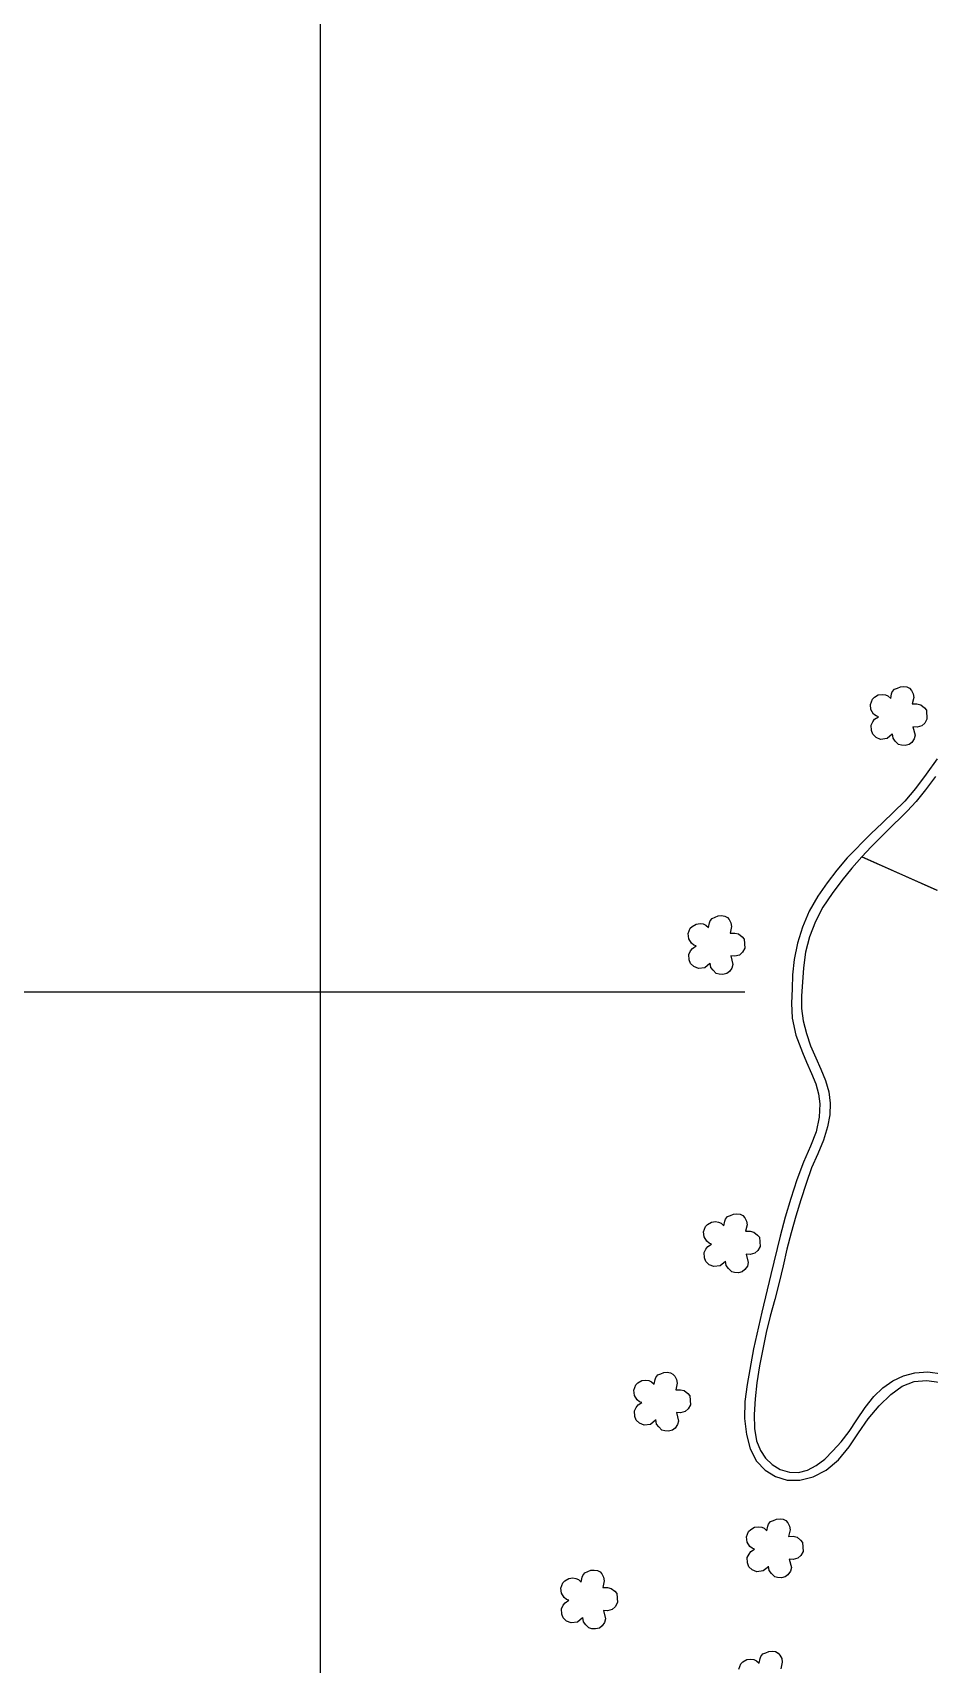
# Model space of a CAD drawing. Extents: x 727942 to 730042, y 7814028 to 7816998.
# Drawn here: x 728559 to 728843, y 7815386 to 7815904 of the extents above; entities that cross this region are included whole.
import ezdxf

# ---------------------------------------------------------------- set-up
doc = ezdxf.new("R2010")
doc.units = 0
doc.header["$MEASUREMENT"] = 0
doc.linetypes.add('CONTINUO', pattern=[0])
for name, color, linetype in [('01140001346', 1, 'Continuous'), ('01140001346010', 5, 'Continuous'), ('_SIMBOLO ARVORE', 118, 'Continuous')]:
    doc.layers.add(name, color=color, linetype=linetype)

msp = doc.modelspace()

# ---------------------------------------------------------------- linework, layer by layer
at = {"color": 8}
for p, q in [((728650, 7814933.31), (728650, 7816264.06)), ((728041.6, 7815600), (728784.72, 7815600))]:
    msp.add_line(p, q, dxfattribs=at)
at = {"layer": '01140001346'}
msp.add_lwpolyline([(728845.84, 7815673.91), (728842.33, 7815669.1), (728838.94, 7815664.48), (728835.52, 7815660.46), (728828.49, 7815653.62), (728824.77, 7815650.09), (728817.29, 7815642.49), (728813.93, 7815638.61), (728810.94, 7815634.56), (728807.99, 7815630.37), (728805.22, 7815625.62), (728803.06, 7815620.53), (728801.46, 7815615.39), (728800.37, 7815610.22), (728799.91, 7815605.35), (728799.77, 7815600.93), (728799.58, 7815596.39), (728799.79, 7815591.55), (728800.91, 7815586.16), (728803.02, 7815580.7), (728804.3, 7815577.68), (728805.91, 7815574.09), (728807.25, 7815570.79), (728808.19, 7815567.62), (728808.55, 7815564.45), (728808.35, 7815560.17), (728807.38, 7815555.54), (728805.58, 7815550.97), (728803.4, 7815545.88), (728801.22, 7815540.27), (728799.34, 7815534.35), (728797.58, 7815528.41), (728795.97, 7815522.42), (728793.02, 7815510.25), (728790.16, 7815498.27), (728787.55, 7815486.62), (728785.44, 7815475.31), (728784.74, 7815469.88), (728784.68, 7815464.52), (728785.31, 7815459.47), (728786.49, 7815454.85), (728788.5, 7815451.01), (728791.22, 7815448.15), (728794.5, 7815446.1), (728798.2, 7815444.98), (728802.23, 7815444.91), (728806.45, 7815445.97), (728810.62, 7815448.17), (728814.51, 7815451.39), (728817.88, 7815455.49), (728820.81, 7815459.93), (728823.89, 7815464.42), (728827.38, 7815468.58), (728831.11, 7815472.13), (728834.77, 7815474.74), (728838.58, 7815476.26), (728842.44, 7815476.63), (728846.5, 7815476.07)], dxfattribs=at)
at = {"layer": '01140001346010'}
for points in [[(728845.28, 7815668.36), (728842.13, 7815664.08), (728839.16, 7815660.38), (728836.28, 7815657.35), (728829.71, 7815650.81), (728824.84, 7815645.97), (728821.95, 7815642.85), (728845.87, 7815632.21)], [(728845.82, 7815632.17), (728821.91, 7815642.82), (728818.76, 7815639.23), (728815.52, 7815635.31), (728812.44, 7815631.13), (728809.54, 7815626.83), (728807.18, 7815622.24), (728805.29, 7815617.44), (728804.02, 7815612.52), (728803.39, 7815607.62), (728803.09, 7815603.05), (728802.79, 7815598.73), (728802.8, 7815594.63), (728803.31, 7815590.74), (728804.29, 7815586.7), (728805.66, 7815582.81), (728807.29, 7815578.98), (728808.9, 7815575.37), (728810.33, 7815571.86), (728811.39, 7815568.27), (728811.81, 7815564.6), (728811.72, 7815560.91), (728811.06, 7815557.07), (728809.78, 7815552.92), (728807.91, 7815548.56), (728805.9, 7815544.06), (728804.2, 7815539.15), (728802.59, 7815533.98), (728800.95, 7815528.71), (728799.48, 7815523.46), (728798.13, 7815518.23), (728796.93, 7815512.99), (728795.66, 7815507.66), (728794.28, 7815502.29), (728792.84, 7815497), (728791.55, 7815491.79), (728790.43, 7815486.55), (728789.4, 7815481.2), (728788.56, 7815475.88), (728787.99, 7815470.76), (728787.69, 7815465.81), (728787.77, 7815461.32), (728788.44, 7815457.47), (728789.69, 7815454.34), (728791.3, 7815451.9), (728793.38, 7815449.96), (728795.96, 7815448.37), (728798.93, 7815447.48), (728801.82, 7815447.41), (728804.63, 7815448.14), (728807.42, 7815449.64), (728810.17, 7815451.65), (728812.74, 7815454.22), (728815.32, 7815457.17), (728817.85, 7815460.45), (728820.33, 7815464.09), (728822.94, 7815467.98), (728825.77, 7815471.46), (728828.63, 7815474.21), (728831.75, 7815476.51), (728835.16, 7815478.07), (728838.76, 7815479.03), (728842.83, 7815479.33), (728847.38, 7815478.7)]]:
    msp.add_lwpolyline(points, dxfattribs=at)
at = {"layer": '_SIMBOLO ARVORE', "linetype": 'CONTINUO'}
for points in [[(728831.55, 7815681.71, 0), (728829.94, 7815680.35, 0), (728827.88, 7815680.11, 0), (728826.42, 7815680.68, 0), (728825.38, 7815681.7, 0), (728824.95, 7815682.87, 0), (728824.83, 7815684.6, 0), (728825.39, 7815685.69, 0), (728825.99, 7815686.5, 0), (728827.17, 7815687.3, 0), (728826.42, 7815687.54, 0), (728825.67, 7815688.15, 0), (728824.8, 7815689.53, 0), (728824.64, 7815691.17, 0), (728825.27, 7815692.87, 0), (728825.93, 7815693.48, 0), (728827.14, 7815694.22, 0), (728828.41, 7815694.39, 0), (728829.42, 7815694.25, 0), (728830.22, 7815693.88, 0), (728831.1, 7815693.09, 0), (728831.36, 7815694.59, 0), (728831.59, 7815695.19, 0), (728832.24, 7815696.02, 0), (728833.22, 7815696.38, 0), (728834.17, 7815696.8, 0), (728835.25, 7815696.9, 0), (728836.26, 7815696.75, 0), (728837.08, 7815696.32, 0), (728837.69, 7815695.66, 0), (728838.23, 7815694.6, 0), (728838.44, 7815693.42, 0), (728837.95, 7815691.33, 0), (728839.42, 7815691.35, 0), (728840.64, 7815691.06, 0), (728841.78, 7815690.15, 0), (728842.42, 7815689.42, 0), (728842.59, 7815686.54, 0), (728841.88, 7815685.25, 0), (728840.94, 7815684.38, 0), (728839.46, 7815683.99, 0), (728838.16, 7815684.1, 0), (728838.86, 7815681.41, 0), (728838.54, 7815680.26, 0), (728837.76, 7815679.16, 0), (728836.9, 7815678.48, 0), (728835.68, 7815678.18, 0), (728834.47, 7815678.25, 0), (728833.57, 7815678.51, 0), (728832.53, 7815679.53, 0), (728831.82, 7815680.45, 0), (728831.61, 7815681.85, 0)], [(728773.67, 7815608.97, 0), (728772.06, 7815607.61, 0), (728770, 7815607.38, 0), (728768.54, 7815607.95, 0), (728767.5, 7815608.97, 0), (728767.07, 7815610.14, 0), (728766.95, 7815611.86, 0), (728767.51, 7815612.95, 0), (728768.1, 7815613.76, 0), (728769.29, 7815614.56, 0), (728768.53, 7815614.8, 0), (728767.79, 7815615.42, 0), (728766.92, 7815616.79, 0), (728766.76, 7815618.43, 0), (728767.39, 7815620.14, 0), (728768.05, 7815620.75, 0), (728769.26, 7815621.49, 0), (728770.53, 7815621.66, 0), (728771.54, 7815621.51, 0), (728772.34, 7815621.14, 0), (728773.22, 7815620.36, 0), (728773.48, 7815621.85, 0), (728773.71, 7815622.45, 0), (728774.36, 7815623.28, 0), (728775.34, 7815623.64, 0), (728776.29, 7815624.06, 0), (728777.36, 7815624.16, 0), (728778.38, 7815624.02, 0), (728779.2, 7815623.58, 0), (728779.81, 7815622.92, 0), (728780.35, 7815621.86, 0), (728780.56, 7815620.69, 0), (728780.07, 7815618.59, 0), (728781.54, 7815618.61, 0), (728782.76, 7815618.32, 0), (728783.9, 7815617.41, 0), (728784.54, 7815616.69, 0), (728784.71, 7815613.8, 0), (728784, 7815612.51, 0), (728783.06, 7815611.65, 0), (728781.58, 7815611.25, 0), (728780.28, 7815611.37, 0), (728780.98, 7815608.67, 0), (728780.66, 7815607.52, 0), (728779.88, 7815606.43, 0), (728779.02, 7815605.74, 0), (728777.8, 7815605.44, 0), (728776.59, 7815605.52, 0), (728775.69, 7815605.77, 0), (728774.65, 7815606.79, 0), (728773.94, 7815607.71, 0), (728773.72, 7815609.11, 0)], [(728778.56, 7815514.32, 0), (728776.94, 7815512.96, 0), (728774.89, 7815512.73, 0), (728773.42, 7815513.3, 0), (728772.39, 7815514.32, 0), (728771.96, 7815515.49, 0), (728771.84, 7815517.21, 0), (728772.4, 7815518.3, 0), (728772.99, 7815519.11, 0), (728774.17, 7815519.91, 0), (728773.42, 7815520.15, 0), (728772.68, 7815520.77, 0), (728771.81, 7815522.14, 0), (728771.65, 7815523.78, 0), (728772.28, 7815525.49, 0), (728772.94, 7815526.1, 0), (728774.15, 7815526.84, 0), (728775.42, 7815527.01, 0), (728776.43, 7815526.86, 0), (728777.23, 7815526.49, 0), (728778.11, 7815525.71, 0), (728778.37, 7815527.2, 0), (728778.59, 7815527.8, 0), (728779.25, 7815528.63, 0), (728780.23, 7815528.99, 0), (728781.18, 7815529.41, 0), (728782.25, 7815529.51, 0), (728783.27, 7815529.37, 0), (728784.09, 7815528.93, 0), (728784.7, 7815528.27, 0), (728785.24, 7815527.21, 0), (728785.45, 7815526.04, 0), (728784.96, 7815523.94, 0), (728786.43, 7815523.96, 0), (728787.64, 7815523.67, 0), (728788.79, 7815522.76, 0), (728789.42, 7815522.04, 0), (728789.6, 7815519.15, 0), (728788.89, 7815517.86, 0), (728787.95, 7815517, 0), (728786.47, 7815516.6, 0), (728785.17, 7815516.72, 0), (728785.86, 7815514.02, 0), (728785.55, 7815512.87, 0), (728784.77, 7815511.78, 0), (728783.91, 7815511.09, 0), (728782.69, 7815510.79, 0), (728781.48, 7815510.87, 0), (728780.57, 7815511.12, 0), (728779.54, 7815512.14, 0), (728778.83, 7815513.06, 0), (728778.61, 7815514.46, 0)], [(728756.41, 7815464.03, 0), (728754.79, 7815462.67, 0), (728752.73, 7815462.43, 0), (728751.27, 7815463, 0), (728750.23, 7815464.02, 0), (728749.8, 7815465.19, 0), (728749.69, 7815466.92, 0), (728750.25, 7815468.01, 0), (728750.84, 7815468.82, 0), (728752.02, 7815469.62, 0), (728751.27, 7815469.86, 0), (728750.52, 7815470.47, 0), (728749.65, 7815471.85, 0), (728749.49, 7815473.49, 0), (728750.12, 7815475.19, 0), (728750.79, 7815475.8, 0), (728751.99, 7815476.54, 0), (728753.26, 7815476.71, 0), (728754.27, 7815476.57, 0), (728755.07, 7815476.2, 0), (728755.95, 7815475.41, 0), (728756.22, 7815476.91, 0), (728756.44, 7815477.51, 0), (728757.1, 7815478.34, 0), (728758.07, 7815478.7, 0), (728759.03, 7815479.12, 0), (728760.1, 7815479.22, 0), (728761.11, 7815479.07, 0), (728761.93, 7815478.64, 0), (728762.55, 7815477.98, 0), (728763.08, 7815476.92, 0), (728763.29, 7815475.74, 0), (728762.8, 7815473.65, 0), (728764.27, 7815473.67, 0), (728765.49, 7815473.38, 0), (728766.63, 7815472.47, 0), (728767.27, 7815471.74, 0), (728767.44, 7815468.86, 0), (728766.73, 7815467.56, 0), (728765.79, 7815466.7, 0), (728764.31, 7815466.31, 0), (728763.02, 7815466.42, 0), (728763.71, 7815463.73, 0), (728763.39, 7815462.58, 0), (728762.61, 7815461.48, 0), (728761.75, 7815460.8, 0), (728760.53, 7815460.5, 0), (728759.33, 7815460.57, 0), (728758.42, 7815460.83, 0), (728757.38, 7815461.85, 0), (728756.67, 7815462.77, 0), (728756.46, 7815464.17, 0)], [(728792.24, 7815417.49, 0), (728790.62, 7815416.13, 0), (728788.57, 7815415.9, 0), (728787.1, 7815416.47, 0), (728786.06, 7815417.49, 0), (728785.63, 7815418.66, 0), (728785.52, 7815420.38, 0), (728786.08, 7815421.47, 0), (728786.67, 7815422.28, 0), (728787.85, 7815423.08, 0), (728787.1, 7815423.32, 0), (728786.36, 7815423.94, 0), (728785.48, 7815425.31, 0), (728785.33, 7815426.95, 0), (728785.96, 7815428.66, 0), (728786.62, 7815429.27, 0), (728787.82, 7815430.01, 0), (728789.09, 7815430.18, 0), (728790.11, 7815430.03, 0), (728790.91, 7815429.66, 0), (728791.78, 7815428.88, 0), (728792.05, 7815430.37, 0), (728792.27, 7815430.97, 0), (728792.93, 7815431.8, 0), (728793.9, 7815432.16, 0), (728794.86, 7815432.58, 0), (728795.93, 7815432.68, 0), (728796.94, 7815432.54, 0), (728797.77, 7815432.1, 0), (728798.38, 7815431.44, 0), (728798.91, 7815430.38, 0), (728799.12, 7815429.21, 0), (728798.64, 7815427.11, 0), (728800.11, 7815427.13, 0), (728801.32, 7815426.84, 0), (728802.47, 7815425.93, 0), (728803.1, 7815425.21, 0), (728803.27, 7815422.32, 0), (728802.57, 7815421.03, 0), (728801.63, 7815420.17, 0), (728800.14, 7815419.77, 0), (728798.85, 7815419.89, 0), (728799.54, 7815417.19, 0), (728799.22, 7815416.04, 0), (728798.44, 7815414.94, 0), (728797.59, 7815414.26, 0), (728796.37, 7815413.96, 0), (728795.16, 7815414.03, 0), (728794.25, 7815414.29, 0), (728793.21, 7815415.31, 0), (728792.5, 7815416.23, 0), (728792.29, 7815417.63, 0)], [(728733.23, 7815401.24, 0), (728731.61, 7815399.88, 0), (728729.55, 7815399.64, 0), (728728.09, 7815400.21, 0), (728727.05, 7815401.23, 0), (728726.62, 7815402.4, 0), (728726.5, 7815404.13, 0), (728727.06, 7815405.22, 0), (728727.66, 7815406.03, 0), (728728.84, 7815406.83, 0), (728728.09, 7815407.07, 0), (728727.34, 7815407.68, 0), (728726.47, 7815409.06, 0), (728726.31, 7815410.7, 0), (728726.94, 7815412.4, 0), (728727.6, 7815413.01, 0), (728728.81, 7815413.75, 0), (728730.08, 7815413.92, 0), (728731.09, 7815413.78, 0), (728731.89, 7815413.41, 0), (728732.77, 7815412.62, 0), (728733.03, 7815414.12, 0), (728733.26, 7815414.72, 0), (728733.91, 7815415.55, 0), (728734.89, 7815415.91, 0), (728735.84, 7815416.33, 0), (728736.92, 7815416.43, 0), (728737.93, 7815416.28, 0), (728738.75, 7815415.85, 0), (728739.37, 7815415.19, 0), (728739.9, 7815414.13, 0), (728740.11, 7815412.95, 0), (728739.62, 7815410.86, 0), (728741.09, 7815410.88, 0), (728742.31, 7815410.59, 0), (728743.45, 7815409.68, 0), (728744.09, 7815408.95, 0), (728744.26, 7815406.07, 0), (728743.55, 7815404.77, 0), (728742.61, 7815403.91, 0), (728741.13, 7815403.52, 0), (728739.83, 7815403.63, 0), (728740.53, 7815400.94, 0), (728740.21, 7815399.79, 0), (728739.43, 7815398.69, 0), (728738.57, 7815398.01, 0), (728737.35, 7815397.71, 0), (728736.14, 7815397.78, 0), (728735.24, 7815398.04, 0), (728734.2, 7815399.06, 0), (728733.49, 7815399.98, 0), (728733.28, 7815401.37, 0)], [(728782.86, 7815384.93, 0), (728783.49, 7815386.63, 0), (728784.15, 7815387.24, 0), (728785.36, 7815387.98, 0), (728786.63, 7815388.15, 0), (728787.64, 7815388.01, 0), (728788.44, 7815387.64, 0), (728789.32, 7815386.85, 0), (728789.58, 7815388.35, 0), (728789.81, 7815388.95, 0), (728790.46, 7815389.78, 0), (728791.44, 7815390.14, 0), (728792.39, 7815390.56, 0), (728793.46, 7815390.66, 0), (728794.48, 7815390.51, 0), (728795.3, 7815390.08, 0), (728795.91, 7815389.42, 0), (728796.45, 7815388.36, 0), (728796.66, 7815387.18, 0), (728796.17, 7815385.09, 0)]]:
    msp.add_polyline3d(points, dxfattribs=at)

doc.saveas('drawing.dxf')
